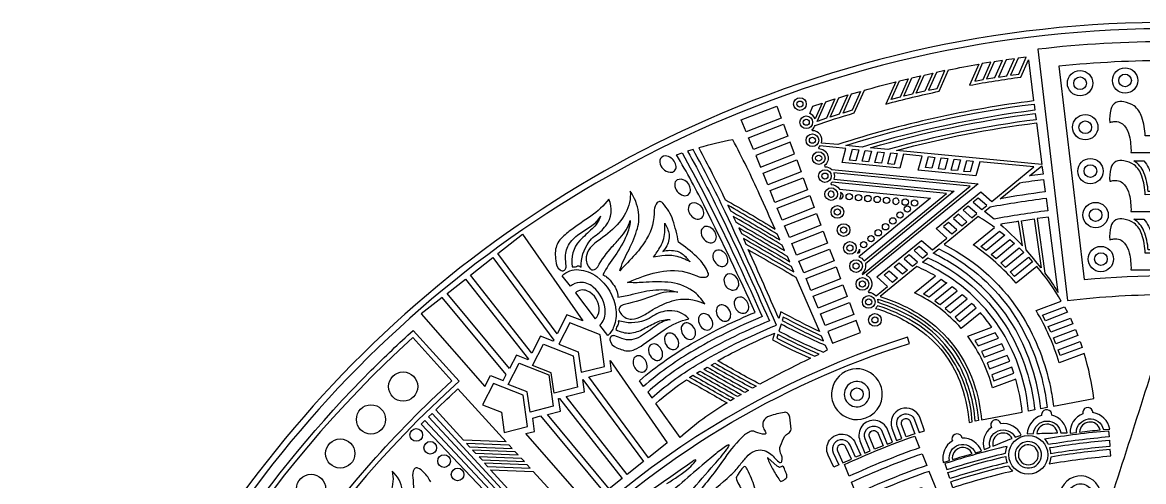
# Model space of a CAD drawing. Extents: x 0.3 to 22.9, y 0.3 to 22.9.
# Drawn here: x 0.27 to 11.33, y 18.38 to 22.9 of the extents above; entities that cross this region are included whole.
import ezdxf

# ---------------------------------------------------------------- set-up
doc = ezdxf.new("R2010")
doc.units = 0
doc.layers.get('0').update_dxf_attribs({"linetype": 'CONTINUOUS'})

msp = doc.modelspace()

# ---------------------------------------------------------------- linework, layer by layer
for points in [[(3.314, 3.874, 0.163521), (9.624, 0.446, 0.120172), (14.952, 0.785, 0.181777), (21.245, 5.695, 0.144148), (22.897, 11.895, 0.188589), (19.674, 19.502, 0.185161), (12.301, 22.881, 0.117209), (7.172, 22.009, 0.205007), (1.005, 15.597, 0.089875), (0.274, 11.59, 0.190376), (3.314, 3.874)], [(19.638, 19.449, 0.185169), (12.31, 22.818, 0.117227), (7.208, 21.957, 0.205002), (1.068, 15.587, 0.090157), (0.337, 11.59, 0.189152), (3.351, 3.926, 0.162934), (9.596, 0.515, 0.121048), (14.933, 0.845, 0.176273), (21.066, 5.526, 0.149242), (22.835, 11.88, 0.189626), (19.638, 19.449)], [(12.897, 22.64, 0.057876), (10.285, 22.64), (10.577, 20.163, -0.028568), (11.591, 20.222, -0.029125), (12.605, 20.163), (12.897, 22.64)], [(8.153, 21.715, 0.503686), (8.064, 21.837), (8.06, 21.847, 0.139085), (8.09, 21.889, -0.009375), (8.476, 22.012), (8.575, 22.236, -0.007272), (8.884, 22.319), (8.787, 22.1, -0.012506), (9.313, 22.226), (9.406, 22.437, -0.006867), (9.703, 22.492), (9.612, 22.285, -0.011848), (10.118, 22.366), (10.192, 22.536), (10.244, 22.131, 0.046924), (8.314, 21.7), (8.153, 21.715)], [(10.493, 22.474), (10.742, 20.369, -0.047389), (12.441, 20.369), (12.689, 22.474, 0.024406), (11.591, 22.528, 0.024834), (10.493, 22.474)], [(8.089, 21.953, 0.20992), (8.037, 22.007), (8.068, 22.079), (8.158, 22.109), (8.089, 21.953)], [(12.073, 21.91, -0.202206), (12.188, 21.919, 0.073536), (12.178, 22.046, 0.210273), (12.127, 22.115, 0.189933), (12.047, 22.12, 0.114314), (11.949, 22.082, 0.141853), (11.871, 21.971, 0.076659), (11.839, 21.786, 0.010938), (11.344, 21.786, 0.06956), (11.311, 21.971, 0.149064), (11.234, 22.082, 0.114314), (11.135, 22.12, 0.189933), (11.055, 22.115, 0.195173), (11.004, 22.046, 0.088135), (10.995, 21.919, -0.036607), (11.035, 21.926, -0.261943), (11.141, 21.884, -0.110334), (11.187, 21.788, -0.06175), (11.204, 21.622), (11.979, 21.622, -0.013881), (11.983, 21.715, -0.083549), (12.016, 21.844, -0.151613), (12.073, 21.91)], [(10.256, 22.038, 0.041634), (8.553, 21.676), (8.393, 21.692, -0.045191), (10.248, 22.1), (10.256, 22.038)], [(8.636, 21.668, -0.039784), (10.26, 22.007), (10.268, 21.945, 0.03596), (8.806, 21.651), (8.636, 21.668)], [(8.893, 21.643, -0.033969), (10.272, 21.914), (10.325, 21.502), (8.893, 21.643)], [(6.942, 21.667, -0.015085), (7.203, 21.157, -0.007288), (7.695, 20.867, 0.00107), (7.543, 21.206, 0.016908), (7.278, 21.747, 0.021418), (6.942, 21.667)], [(8.125, 21.66, -0.708071), (8.183, 21.493), (8.187, 21.482, -0.199993), (8.253, 21.454), (9.698, 21.313), (8.594, 20.411, -0.561423), (8.614, 20.252), (8.618, 20.242, -0.225852), (8.691, 20.207), (8.805, 20.301), (8.698, 20.394), (9.139, 20.755), (9.247, 20.662), (9.389, 20.778), (9.282, 20.872), (9.724, 21.233), (9.831, 21.139), (10.246, 21.479), (9.713, 21.531), (9.675, 21.393), (9.107, 21.449), (9.145, 21.587), (8.962, 21.605), (8.924, 21.467), (8.356, 21.523), (8.394, 21.66), (8.137, 21.686, -0.059453), (8.122, 21.67), (8.125, 21.66)], [(6.398, 19.315), (6.358, 19.371, -0.048935), (6.903, 19.755, -0.03122), (7.498, 20.045, 0.008989), (7.01, 21.071, 0.016404), (6.724, 21.599), (6.778, 21.617, -0.015848), (7.185, 20.833, -0.006918), (7.569, 20.003, 0.037257), (6.864, 19.652, 0.045167), (6.398, 19.315)], [(6.916, 19.523, -0.038751), (7.709, 19.919, 0.006734), (7.202, 21.038, 0.018158), (6.886, 21.65), (6.832, 21.634, -0.015428), (7.164, 20.995, -0.00883), (7.639, 19.961, 0.039738), (6.874, 19.578, 0.044252), (6.439, 19.259), (6.479, 19.202, -0.044606), (6.916, 19.523)], [(6.558, 21.527, 0.344249), (6.659, 21.427, 0.481172), (6.719, 21.483, 0.256834), (6.658, 21.575, 0.195453), (6.594, 21.586, 0.384484), (6.558, 21.527)], [(11.035, 21.345, -0.261943), (11.141, 21.303, -0.110335), (11.187, 21.207, -0.061749), (11.204, 21.041), (11.979, 21.041, -0.013881), (11.983, 21.133, -0.083553), (12.016, 21.263, -0.151606), (12.073, 21.329, -0.202207), (12.188, 21.338, 0.073536), (12.178, 21.465, 0.210271), (12.127, 21.534, 0.189939), (12.047, 21.538, 0.11431), (11.949, 21.501, 0.141854), (11.871, 21.389, 0.07666), (11.839, 21.205, 0.010937), (11.344, 21.205, 0.06956), (11.311, 21.389, 0.149065), (11.234, 21.501, 0.11431), (11.135, 21.538, 0.189939), (11.055, 21.534, 0.195171), (11.004, 21.465, 0.088134), (10.995, 21.338, -0.049586), (11.035, 21.345)], [(11.753, 21.299, -0.124766), (11.822, 21.501, -0.03831), (11.851, 21.538), (11.95, 21.538, 0.141792), (11.861, 21.444, 0.070011), (11.819, 21.315, 0.025609), (11.809, 21.236), (11.373, 21.236, 0.081733), (11.332, 21.422, 0.163224), (11.233, 21.538), (11.331, 21.538, -0.101958), (11.408, 21.395, -0.038699), (11.429, 21.299, -0.010877), (11.753, 21.299)], [(6.862, 21.258, 0.244548), (6.805, 21.345, 0.261867), (6.73, 21.351, 0.267712), (6.705, 21.304, 0.318536), (6.791, 21.198, 0.531536), (6.862, 21.258)], [(8.553, 20.429), (8.556, 20.419), (9.619, 21.289), (8.274, 21.421, -0.172523), (8.275, 21.358), (9.462, 21.242), (8.585, 20.525, -0.292346), (8.553, 20.429)], [(10.107, 21.324, -0.006082), (10.343, 21.357), (10.359, 21.233, 0.011542), (9.913, 21.166), (10.107, 21.324)], [(5.872, 20.475, 0.248563), (5.9, 20.463, 0.218784), (5.946, 20.495, -0.044472), (6.087, 20.692, 0.013412), (6.169, 20.78, 0.101058), (6.267, 20.951, -0.083285), (6.23, 20.802, -0.052689), (6.117, 20.607, 0.035288), (5.997, 20.414, -0.074997), (6.034, 20.395, -0.118167), (6.096, 20.323, -0.18032), (6.146, 20.196, 0.031758), (6.288, 20.224, -0.04846), (6.52, 20.267, -0.098634), (6.737, 20.244, 0.129937), (6.513, 20.215, -0.035802), (6.21, 20.123, 0.076212), (6.184, 20.113, 0.298182), (6.156, 20.07, 0.135838), (6.182, 20.025, 0.246515), (6.281, 19.978, 0.119534), (6.388, 20.01, 0.003642), (6.49, 20.072, -0.062003), (6.681, 20.158, -0.197874), (7.001, 20.128, 0.108484), (6.881, 20.258, 0.133291), (6.638, 20.342, 0.035018), (6.393, 20.34, -0.038823), (6.24, 20.341, 0.002468), (6.365, 20.39, -0.069062), (6.627, 20.455, -0.13307), (6.924, 20.405, 0.081287), (6.97, 20.392, 0.141704), (7.02, 20.397, 0.358707), (7.037, 20.428, 0.052659), (7.018, 20.472, 0.088968), (6.923, 20.594, 0.025954), (6.743, 20.739, 0.030752), (6.687, 20.955, 0.110615), (6.588, 21.121, 0.464584), (6.534, 21.128, 0.18072), (6.504, 21.054, -0.141707), (6.428, 20.77, -0.052773), (6.316, 20.617, -0.004364), (6.163, 20.454, -0.041059), (6.242, 20.641, 0.049037), (6.33, 20.849, 0.117496), (6.349, 21.03, 0.124186), (6.266, 21.24, -0.082782), (6.26, 21.13, -0.129615), (6.157, 20.931, -0.06939), (5.973, 20.768, 0.071938), (5.872, 20.68, 0.14298), (5.833, 20.592, 0.203901), (5.872, 20.475)], [(8.248, 21.241, 2.414214), (8.278, 21.211, 0.414214), (8.248, 21.241)], [(8.248, 21.305, -0.265978), (8.329, 21.259), (9.227, 21.17), (8.52, 20.593, -0.177527), (8.572, 20.554), (9.384, 21.218), (8.258, 21.328, -0.049791), (8.245, 21.315), (8.248, 21.305)], [(8.329, 21.164, 0.972674), (8.341, 21.226, -0.171418), (8.329, 21.164)], [(5.975, 20.995, -0.125566), (5.892, 20.869, 0.016206), (5.771, 20.754, 0.251205), (5.696, 20.494, 0.141413), (5.736, 20.499, -0.292021), (5.783, 20.492, -0.164554), (5.859, 20.739, -0.102472), (5.916, 20.796, 0.080797), (6.026, 20.899, 0.279241), (6.056, 21.163, -0.08225), (5.879, 20.995, 0.006762), (5.68, 20.856, 0.054079), (5.573, 20.76, 0.162086), (5.528, 20.633, 0.032637), (5.532, 20.554, 0.220143), (5.575, 20.464, 0.309501), (5.618, 20.46, 0.235879), (5.635, 20.503, -0.023581), (5.629, 20.593, -0.153896), (5.668, 20.724, -0.086732), (5.776, 20.827), (5.889, 20.902, 0.113877), (5.975, 20.995)], [(6.938, 21.113, 0.334728), (6.856, 21.111, 0.277154), (6.843, 21.043, 0.28644), (6.926, 20.965, 0.496563), (6.993, 21.03, 0.232349), (6.938, 21.113)], [(8.886, 21.11, 2.414214), (8.855, 21.141, 0.414214), (8.886, 21.11)], [(10.383, 21.047, 0.014124), (9.854, 20.965), (9.759, 21.04), (9.814, 21.085, -0.014495), (10.367, 21.171), (10.383, 21.047)], [(7.742, 20.76), (7.719, 20.814, 0.00563), (7.229, 21.102), (7.255, 21.047, -0.005317), (7.742, 20.76)], [(6.608, 20.852, 0.031329), (6.607, 20.925, -0.067125), (6.651, 20.815, -0.17001), (6.618, 20.686, -0.036933), (6.587, 20.646, -0.134161), (6.728, 20.649, -0.125829), (6.82, 20.586), (6.858, 20.542, 0.090151), (6.709, 20.6, 0.086478), (6.579, 20.603), (6.497, 20.59, 0.018205), (6.567, 20.697, 0.116998), (6.608, 20.852)], [(6.965, 20.843, 0.33288), (7.041, 20.734, 0.520308), (7.116, 20.789, 0.248652), (7.063, 20.88, 0.072559), (7.04, 20.89, 0.48726), (6.965, 20.843)], [(7.765, 20.707, 0.005534), (7.281, 20.992), (7.307, 20.937, -0.005019), (7.788, 20.654), (7.765, 20.707)], [(10.742, 19.64), (10.496, 19.547, 0.063984), (10.268, 20.062), (10.517, 20.156, 0.044768), (10.275, 20.498), (10.072, 20.332, 0.067262), (9.647, 20.71), (9.858, 20.883, 0.018871), (9.698, 20.99), (9.361, 20.714, -0.139783), (10.141, 19.994, -0.085078), (10.409, 19.307, -0.019953), (10.439, 19.119), (10.839, 19.195, 0.041939), (10.742, 19.64)], [(10.133, 20.702), (10.095, 20.943, 0.004826), (9.916, 20.913, -0.026347), (10.133, 20.702)], [(10.17, 20.661), (10.124, 20.948), (10.249, 20.966), (10.317, 20.483, 0.019176), (10.17, 20.661)], [(10.355, 20.433, -0.018579), (10.486, 20.24), (10.391, 20.985), (10.279, 20.97), (10.355, 20.433)], [(11.055, 20.959, 0.195169), (11.004, 20.89, 0.088135), (10.995, 20.762, -0.036607), (11.035, 20.769, -0.261943), (11.141, 20.728, -0.110335), (11.187, 20.631, -0.061749), (11.204, 20.466), (11.979, 20.466, -0.013881), (11.983, 20.558, -0.083553), (12.016, 20.687, -0.151606), (12.073, 20.754, -0.202207), (12.188, 20.762, 0.073536), (12.178, 20.89, 0.210273), (12.127, 20.959, 0.189933), (12.047, 20.963, 0.114312), (11.949, 20.925, 0.141854), (11.871, 20.814, 0.07666), (11.839, 20.629, 0.010937), (11.344, 20.629, 0.06956), (11.311, 20.814, 0.149065), (11.234, 20.925, 0.114312), (11.135, 20.963, 0.18993), (11.055, 20.959)], [(11.95, 20.963, 0.141794), (11.861, 20.868, 0.070011), (11.819, 20.74, 0.025609), (11.809, 20.661), (11.373, 20.661, 0.081733), (11.332, 20.847, 0.163224), (11.233, 20.963), (11.331, 20.963, -0.101958), (11.408, 20.819, -0.038699), (11.429, 20.724, -0.010875), (11.753, 20.724, -0.124765), (11.822, 20.925, -0.03831), (11.851, 20.963), (11.95, 20.963)], [(7.817, 20.596, 0.003748), (7.338, 20.878), (7.363, 20.823, -0.003158), (7.84, 20.544), (7.817, 20.596)], [(7.879, 20.444), (7.857, 20.496, 0.002894), (7.382, 20.773), (7.407, 20.719, -0.001626), (7.879, 20.444)], [(10.068, 19.872, 0.129335), (9.389, 20.555, 0.017652), (9.255, 20.628), (9.308, 20.671, -0.12411), (10.005, 20.085, -0.104094), (10.348, 19.293, -0.02025), (10.378, 19.107), (10.316, 19.095, 0.099644), (10.068, 19.872)], [(7.23, 20.552, 0.271532), (7.178, 20.646, 0.248924), (7.113, 20.654, 0.27347), (7.082, 20.608, 0.3306), (7.154, 20.5, 0.509661), (7.23, 20.552)], [(7.431, 20.664, 0.000965), (7.901, 20.392), (8.133, 19.856, -0.012369), (7.753, 20.05), (7.732, 19.983, 0.002846), (7.431, 20.664)], [(8.526, 20.668, -0.430955), (8.509, 20.626, 0.122988), (8.526, 20.668)], [(10.193, 19.072, 0.114694), (9.936, 19.851, 0.125683), (9.302, 20.461, 0.020499), (9.148, 20.541), (9.202, 20.584, -0.10658), (9.801, 20.139, -0.115793), (10.201, 19.375, -0.033848), (10.255, 19.084), (10.193, 19.072)], [(6.021, 20.044, 0.224179), (5.901, 20.295, 0.187155), (5.769, 20.341, 0.186382), (5.677, 20.302), (5.597, 20.406, -0.220059), (5.76, 20.466, -0.135956), (5.936, 20.398, -0.206942), (6.126, 20.071, -0.128337), (6.105, 19.904, -0.106632), (6.046, 19.816), (5.968, 19.918, 0.193749), (6.021, 20.044)], [(9.14, 20.011, -0.176075), (9.669, 19.302, -0.050413), (9.731, 18.984), (10.132, 19.06, 0.040675), (10.068, 19.386), (9.839, 19.3, 0.095668), (9.595, 19.809), (9.831, 19.898, 0.028096), (9.719, 20.042), (9.531, 19.887, 0.097482), (9.071, 20.238), (9.275, 20.405, 0.024968), (9.094, 20.497), (8.732, 20.2, -0.067492), (9.14, 20.011)], [(7.337, 20.324, 0.254178), (7.287, 20.413, 0.339498), (7.209, 20.41, 0.247253), (7.192, 20.35, 0.332051), (7.269, 20.265, 0.485088), (7.337, 20.324)], [(9.387, 20.335), (9.214, 20.194, 0.009805), (9.157, 20.227), (9.332, 20.371, -0.008953), (9.387, 20.335)], [(5.726, 20.238), (5.921, 19.981, 0.179118), (5.96, 20.063, 0.325881), (5.84, 20.258, 0.287822), (5.726, 20.238)], [(9.491, 20.259, 0.009692), (9.44, 20.298), (9.269, 20.158, -0.010656), (9.322, 20.121), (9.491, 20.259)], [(7.257, 20.008, 0.363921), (7.185, 20.116, 0.455628), (7.116, 20.074, 0.332051), (7.178, 19.962, 0.517323), (7.257, 20.008)], [(7.386, 20.184, 0.350384), (7.309, 20.181, 0.2638), (7.295, 20.112, 0.284368), (7.368, 20.037, 0.442883), (7.435, 20.089, 0.27984), (7.386, 20.184)], [(9.516, 19.514, 0.143514), (9.033, 20.003, 0.050756), (8.711, 20.141, 0.091733), (8.707, 20.175, -0.099894), (9.223, 19.913, -0.135884), (9.606, 19.391, -0.068432), (9.7, 18.978), (9.669, 18.972, 0.098443), (9.516, 19.514)], [(9.373, 20.082, -0.010765), (9.422, 20.041), (9.588, 20.177, 0.00943), (9.541, 20.219), (9.373, 20.082)], [(9.678, 20.089, 0.009991), (9.634, 20.134), (9.469, 19.998, -0.011066), (9.513, 19.954), (9.678, 20.089)], [(11.588, 20.032, -0.001555), (10.928, 17.967, 0.01502), (10.826, 17.659, -0.035477), (10.795, 17.58, -0.18111), (10.742, 17.524, -0.320653), (10.656, 17.538, -0.159746), (10.61, 17.627, 0.177422), (10.709, 17.592, 0.2662), (10.792, 17.647, 0.239905), (10.796, 17.774, 0.158346), (10.696, 17.878, 0.226571), (10.536, 17.908, 0.14389), (10.438, 17.848)], [(6.144, 19.919, 0.127066), (6.126, 19.876, 0.14586), (6.266, 19.841, 0.101385), (6.399, 19.883, -0.017543), (6.528, 19.948, -0.125481), (6.662, 19.973, 0.13846), (6.527, 19.916, -0.016592), (6.368, 19.807, -0.231063), (6.183, 19.786, 0.016807), (6.116, 19.813, 0.591336), (6.067, 19.773, 0.281606), (6.135, 19.696, 0.016119), (6.194, 19.674, 0.198772), (6.31, 19.678, 0.04655), (6.396, 19.727), (6.603, 19.874, -0.099763), (6.845, 19.981, 0.229459), (6.651, 20.061, 0.123738), (6.493, 20.011, -0.053374), (6.409, 19.964, -0.16312), (6.148, 19.963, -0.244706), (6.144, 19.919)], [(6.941, 19.987, 0.325289), (6.998, 19.877, 0.543059), (7.081, 19.922, 0.30657), (7.017, 20.028, 0.494368), (6.941, 19.987)], [(9.515, 19.366, -0.071359), (9.608, 18.96), (9.638, 18.966, 0.114026), (9.474, 19.526, 0.130897), (9.057, 19.953, 0.058327), (8.704, 20.111, -0.087094), (8.686, 20.084, -0.083767), (9.119, 19.874, -0.147242), (9.515, 19.366)], [(5.965, 19.828), (5.673, 19.943), (5.563, 19.733), (5.754, 19.657), (5.783, 19.454), (6.013, 19.512), (5.97, 19.822, -0.504358), (5.965, 19.828)], [(6.828, 19.785, 0.28399), (6.888, 19.787, 0.221105), (6.911, 19.839, 0.317595), (6.84, 19.938, 0.478682), (6.77, 19.895, 0.312892), (6.828, 19.785)], [(7.754, 19.929), (7.733, 19.861, 0.023797), (8.17, 19.653), (8.212, 19.674), (8.193, 19.718, -0.020212), (7.754, 19.929)], [(7.776, 19.998), (7.765, 19.964, 0.017615), (8.173, 19.763), (8.153, 19.81, -0.01582), (7.776, 19.998)], [(3.695, 4.714, 0.093155), (6.742, 2.309, 0.142562), (6.814, 2.227, 0.193525), (6.847, 2.146, 0.051441), (6.877, 2.121, 0.066621), (6.891, 2.044, 0.260988), (6.969, 1.974, 0.057372), (7.033, 1.968, 0.084149), (7.082, 1.81, 0.191142), (7.209, 1.698), (7.076, 1.399, -0.184586), (1.429, 7.005, -0.109103), (0.446, 11.743, -0.195614), (3.714, 19.474, -0.012747), (4.128, 19.867), (4.58, 19.365, 0.143763), (1.498, 14.386, 0.10076), (1.213, 10.191, 0.147299), (3.695, 4.714)], [(1.078, 12.013, -0.172995), (3.713, 18.562, -0.026822), (4.509, 19.369), (4.124, 19.796, 0.135351), (0.983, 14.854, 0.108341), (0.595, 10.092, 0.151917), (3.388, 4.119, 0.102753), (7.051, 1.465), (7.143, 1.674, -0.149793), (7.025, 1.812, -0.051818), (6.992, 1.92, -0.23974), (6.859, 1.996, -0.106316), (6.829, 2.095, -0.184724), (6.766, 2.2, -0.100062), (6.706, 2.272, -0.178747), (1.826, 7.666, -0.105978), (1.078, 12.013)], [(4.507, 16.481, 0.161318), (2.988, 11.268, 0.187111), (5.454, 5.554, 0.057832), (7.006, 4.305), (7.039, 4.358, -0.169929), (3.53, 8.746, -0.124473), (3.15, 12.931, -0.158039), (5.553, 17.636, -0.12047), (9.021, 19.739), (9.002, 19.799, 0.166533), (4.507, 16.481)], [(6.606, 19.795, 0.383155), (6.68, 19.68, 0.441061), (6.744, 19.722, 0.320284), (6.681, 19.836, 0.519212), (6.606, 19.795)], [(7.129, 19.568, -0.024945), (7.688, 19.84), (7.668, 19.775, 0.020002), (8.045, 19.592, 0.010222), (7.544, 19.337, -0.009779), (7.129, 19.568)], [(8.087, 19.613), (8.129, 19.633, -0.021326), (7.723, 19.827), (7.712, 19.792, 0.019704), (8.087, 19.613)], [(9.697, 19.714), (9.899, 19.79, 0.009778), (9.866, 19.844), (9.663, 19.767, -0.011252), (9.697, 19.714)], [(6.586, 19.621, 0.303702), (6.527, 19.727, 0.539811), (6.447, 19.686, 0.340059), (6.515, 19.574, 0.518049), (6.586, 19.621)], [(9.729, 19.659, -0.010418), (9.758, 19.603), (9.958, 19.678, 0.009037), (9.929, 19.734), (9.729, 19.659)], [(6.376, 19.61, 0.53983), (6.295, 19.567, 0.071464), (6.296, 19.537, 0.264789), (6.365, 19.457, 0.472662), (6.433, 19.501, 0.30366), (6.376, 19.61)], [(9.809, 19.489), (10.008, 19.564, 0.008989), (9.984, 19.621), (9.785, 19.546, -0.010199), (9.809, 19.489)], [(7.325, 19.214, -0.001141), (6.921, 19.445), (6.954, 19.466, 0.002338), (7.36, 19.235), (7.325, 19.214)], [(7.397, 19.255, -0.00473), (6.992, 19.484), (7.026, 19.505, 0.005906), (7.433, 19.276), (7.397, 19.255)], [(7.065, 19.523), (7.1, 19.544, 0.006911), (7.507, 19.317), (7.471, 19.296, -0.005548), (7.065, 19.523)], [(8.751, 19.265, 2.519905), (8.544, 18.991, 0.396882), (8.751, 19.265)], [(9.851, 19.371), (10.05, 19.446), (10.03, 19.505), (9.831, 19.43, -0.009687), (9.851, 19.371)], [(6.822, 19.38, -0.001232), (7.222, 19.152, 0.045335), (6.758, 18.811), (6.518, 19.146, -0.034195), (6.822, 19.38)], [(6.885, 19.425, 0.001867), (7.29, 19.194), (7.255, 19.173, -0.002191), (6.851, 19.404), (6.885, 19.425)], [(8.626, 19.258, 2.57209), (8.533, 19.117, 0.388866), (8.626, 19.258)], [(4.568, 19.29), (5.044, 18.768), (4.623, 18.784), (4.35, 19.084, -0.007153), (4.568, 19.29)], [(5.197, 18.025, 0.037416), (4.304, 16.995), (4.344, 16.965, -0.03861), (5.262, 18.019), (4.314, 19.049), (4.278, 19.014), (5.197, 18.025)], [(7.749, 18.657, -0.177596), (7.748, 18.729, -0.040687), (7.791, 18.823, -0.097105), (7.828, 18.853, 0.243774), (7.852, 18.893, 0.033353), (7.839, 19.01, 0.133766), (7.822, 19.048, 0.264955), (7.786, 19.059, 0.033554), (7.641, 19.022, 0.191787), (7.578, 18.97, 0.183805), (7.581, 18.905, 0.040076), (7.602, 18.864, -0.195685), (7.604, 18.85, -0.302871), (7.591, 18.843), (7.57, 18.845, -0.040834), (7.484, 18.872, 0.189154), (7.45, 18.871, 0.082232), (7.363, 18.809, 0.042666), (7.178, 18.578, -0.026576), (6.896, 18.223, -0.054251)], [(8.9, 18.923, -0.999999), (9.071, 18.984), (9.115, 18.861), (9.168, 18.878), (9.124, 19.003, 0.999998), (8.847, 18.904), (8.891, 18.78), (8.944, 18.8), (8.9, 18.923)], [(10.181, 18.846), (10.243, 18.849, -0.902814), (10.511, 18.856), (10.574, 18.856, 0.323934), (10.423, 19.031, 0.394068), (10.381, 19.085, 0.39198), (10.324, 19.048, 0.100888), (10.323, 19.028, 0.324478), (10.181, 18.846)], [(10.932, 18.889), (10.994, 18.894, 0.32448), (10.829, 19.056, 0.099057), (10.825, 19.075, 0.933019), (10.73, 19.045, 0.323934), (10.603, 18.852), (10.666, 18.86, -0.902815), (10.932, 18.889)], [(4.224, 17.054, -0.035122), (5.066, 18.035), (4.206, 18.943), (4.242, 18.979), (5.131, 18.03, 0.036236), (4.264, 17.024), (4.224, 17.054)], [(8.584, 18.799, -1.000001), (8.752, 18.868), (8.801, 18.746), (8.854, 18.766), (8.804, 18.889, 1), (8.532, 18.778), (8.581, 18.656), (8.633, 18.678), (8.584, 18.799)], [(9.028, 18.969), (9.072, 18.846), (8.986, 18.816), (8.943, 18.938, -1.000002), (9.028, 18.969)], [(9.828, 18.911, 0.323934), (9.756, 18.691), (9.814, 18.715, -0.902817), (10.063, 18.813), (10.122, 18.834, 0.32448), (9.92, 18.947, 0.099058), (9.912, 18.965, 0.933016), (9.828, 18.911)], [(10.275, 18.85, -0.00713), (10.48, 18.856, 0.870741), (10.275, 18.85)], [(10.9, 18.886, 0.870743), (10.697, 18.864, -0.007131), (10.9, 18.886)], [(8.486, 18.759), (8.54, 18.638), (8.489, 18.616), (8.435, 18.735, 1.000006), (8.269, 18.661), (8.323, 18.541), (8.273, 18.517), (8.218, 18.637, -1.000004), (8.486, 18.759)], [(8.425, 18.428), (8.378, 18.544, -0.02475), (9.073, 18.825), (9.12, 18.709, 0.025183), (8.425, 18.428)], [(8.71, 18.851), (8.759, 18.73), (8.675, 18.696), (8.626, 18.816, -1.000009), (8.71, 18.851)], [(9.439, 18.796, 0.100891), (9.444, 18.777, 0.324479), (9.353, 18.564), (9.413, 18.583, -0.902814), (9.67, 18.659), (9.73, 18.676, 0.323935), (9.539, 18.805, 0.933023), (9.439, 18.796)], [(10.034, 18.802, 0.870741), (9.843, 18.727, -0.007134), (10.034, 18.802)], [(10.983, 18.878), (10.988, 18.816, 0.021187), (10.392, 18.741, 0.074028), (10.351, 18.797, -0.022241), (10.983, 18.878)], [(6.858, 18.27, -0.013696), (7.095, 18.544, 0.02372), (7.22, 18.695, 0.094161), (7.241, 18.733, 0.388389), (7.239, 18.737, 0.160273), (7.222, 18.731, 0.028878), (7.112, 18.651), (6.975, 18.538, -0.008338), (6.521, 18.15)], [(6.973, 18.198, 0.016915), (7.257, 18.439, 0.046285), (7.341, 18.531, -0.011611), (7.414, 18.618, -0.115588), (7.491, 18.677, -0.264296), (7.641, 18.656, -0.055382), (7.686, 18.615, 0.031187), (7.731, 18.57, 0.16062), (7.748, 18.563, 0.325666), (7.763, 18.574, 0.207734), (7.749, 18.657)], [(8.311, 18.679), (8.364, 18.561), (8.447, 18.598), (8.393, 18.717, 1.000011), (8.311, 18.679)], [(9.37, 18.553), (9.389, 18.494, -0.021187), (9.968, 18.656, -0.074034), (9.984, 18.723, 0.02224), (9.37, 18.553)], [(9.443, 18.593, -0.00713), (9.639, 18.651, 0.870745), (9.443, 18.593)], [(10.306, 18.702, 0.40279), (10.134, 18.757, 0.402351), (10.073, 18.587, 0.086971), (10.098, 18.55, 0.874551), (10.306, 18.702)], [(10.102, 18.6, 0.494765), (10.254, 18.564, 0.382321), (10.274, 18.694, 0.924555), (10.102, 18.6)], [(10.414, 18.618, -0.077052), (10.397, 18.551, -0.022054), (11.004, 18.629), (10.999, 18.691, 0.021074), (10.414, 18.618)], [(10.996, 18.722, 0.020903), (10.415, 18.65, 0.07022), (10.404, 18.711, -0.020919), (10.991, 18.785), (10.996, 18.722)], [(6.628, 18.357, 0.043413), (6.847, 18.511, 0.052244), (6.908, 18.573, 0.161255), (6.914, 18.588), (6.911, 18.59, 0.116786), (6.877, 18.571, -0.005436), (6.501, 18.309, 0.058971)], [(7.768, 18.384, 0.090028), (7.811, 18.417, 0.126171), (7.802, 18.465, -0.02869), (7.784, 18.513, 0.350284), (7.768, 18.527, 0.070279), (7.745, 18.517), (7.74, 18.516, -0.132982), (7.717, 18.528), (7.625, 18.61), (7.621, 18.611), (7.621, 18.607, 0.050174), (7.671, 18.503, 0.029902), (7.74, 18.389, 0.142577), (7.751, 18.378, 0.106225), (7.768, 18.384)], [(8.495, 18.254), (8.448, 18.37, -0.025389), (9.144, 18.651), (9.19, 18.535, 0.025819), (8.495, 18.254)], [(9.969, 18.624, 0.070221), (9.982, 18.562, 0.020903), (9.418, 18.405), (9.399, 18.464, -0.020919), (9.969, 18.624)], [(4.018, 18.292, 0.200712), (3.919, 18.478, -0.090301), (3.927, 18.376, -0.103824), (3.867, 18.179, -0.037053)], [(4.3, 18.372, 0.08004), (4.233, 18.467, 0.088018), (4.172, 18.51, 0.130311), (4.158, 18.512, 0.220524), (4.137, 18.498, 0.180307), (4.122, 18.415, -0.112894), (4.108, 18.183, -0.041792)], [(7.493, 18.322, 0.044659), (7.424, 18.491, 0.076003), (7.402, 18.521, 0.404808), (7.388, 18.521, 0.087042), (7.347, 18.477), (7.323, 18.439, 0.084395), (7.312, 18.415, 0.094892), (7.338, 18.346, 0.097093), (7.424, 18.227, 0.055058), (7.448, 18.209, 0.179944), (7.461, 18.209, 0.103652), (7.494, 18.226, 0.165122), (7.501, 18.236, 0.08345), (7.493, 18.322)], [(8.659, 17.848, -0.004579), (8.773, 17.9), (8.679, 18.132, -0.017658), (9.143, 18.319), (9.236, 18.087, -0.004579), (9.354, 18.129), (9.214, 18.477, 0.026065), (8.518, 18.196), (8.659, 17.848)], [(9.447, 18.315), (9.427, 18.375, -0.021073), (9.995, 18.533, 0.07705), (10.037, 18.479, 0.022053), (9.447, 18.315)], [(10.504, 18.201), (10.528, 18.02), (10.605, 18.032), (10.582, 18.212, -1.000001), (10.831, 18.245), (10.855, 18.065), (10.932, 18.073), (10.908, 18.255, 1), (10.504, 18.201)]]:
    msp.add_lwpolyline(points, format="xyb")
for points in [[(10.016, 22.384), (10.097, 22.395), (10.171, 22.562), (10.09, 22.552), (10.016, 22.384)], [(9.738, 22.498), (9.663, 22.326), (9.745, 22.341), (9.821, 22.512), (9.738, 22.498)], [(9.781, 22.347), (9.863, 22.36), (9.938, 22.53), (9.856, 22.517), (9.781, 22.347)], [(10.055, 22.547), (9.974, 22.535), (9.899, 22.366), (9.981, 22.378), (10.055, 22.547)], [(8.927, 22.168), (8.84, 22.146), (8.921, 22.328), (9.007, 22.349), (8.927, 22.168)], [(8.964, 22.177), (9.043, 22.358), (9.128, 22.377), (9.049, 22.198), (8.964, 22.177)], [(9.25, 22.404), (9.171, 22.227), (9.086, 22.207), (9.165, 22.386), (9.25, 22.404)], [(9.286, 22.412), (9.208, 22.235), (9.292, 22.254), (9.37, 22.43), (9.286, 22.412)], [(8.45, 22.2), (8.538, 22.225), (8.455, 22.038), (8.366, 22.011), (8.45, 22.2)], [(8.111, 21.929), (8.196, 22.121), (8.285, 22.15), (8.201, 21.959), (8.111, 21.929)], [(8.412, 22.189), (8.328, 21.999), (8.239, 21.971), (8.323, 22.162), (8.412, 22.189)], [(7.756, 21.959), (7.41, 21.824), (7.362, 21.943), (7.711, 22.079), (7.756, 21.959)], [(7.481, 21.651), (7.434, 21.767), (7.778, 21.9), (7.821, 21.783), (7.481, 21.651)], [(7.886, 21.607), (7.843, 21.724), (7.505, 21.593), (7.552, 21.477), (7.886, 21.607)], [(8.428, 21.547), (8.457, 21.654), (8.52, 21.648), (8.491, 21.541), (8.428, 21.547)], [(8.646, 21.636), (8.617, 21.529), (8.554, 21.535), (8.583, 21.642), (8.646, 21.636)], [(8.743, 21.516), (8.68, 21.522), (8.709, 21.629), (8.772, 21.623), (8.743, 21.516)], [(8.806, 21.51), (8.835, 21.617), (8.899, 21.611), (8.869, 21.504), (8.806, 21.51)], [(9.208, 21.581), (9.271, 21.574), (9.242, 21.467), (9.179, 21.474), (9.208, 21.581)], [(9.368, 21.455), (9.305, 21.461), (9.334, 21.568), (9.397, 21.562), (9.368, 21.455)], [(9.523, 21.55), (9.494, 21.443), (9.431, 21.449), (9.46, 21.556), (9.523, 21.55)], [(7.623, 21.304), (7.576, 21.419), (7.908, 21.549), (7.951, 21.431), (7.623, 21.304)], [(9.649, 21.537), (9.62, 21.43), (9.557, 21.436), (9.586, 21.543), (9.649, 21.537)], [(10.202, 21.39), (10.326, 21.491), (10.337, 21.408), (10.202, 21.39)], [(7.647, 21.246), (7.973, 21.373), (8.016, 21.255), (7.694, 21.13), (7.647, 21.246)], [(7.765, 20.956), (7.717, 21.072), (8.038, 21.197), (8.081, 21.079), (7.765, 20.956)], [(9.733, 21.059), (9.782, 21.099), (9.698, 21.172), (9.649, 21.132), (9.733, 21.059)], [(7.788, 20.899), (8.103, 21.021), (8.146, 20.904), (7.836, 20.783), (7.788, 20.899)], [(9.586, 20.939), (9.502, 21.012), (9.453, 20.971), (9.537, 20.899), (9.586, 20.939)], [(9.684, 21.019), (9.6, 21.092), (9.551, 21.052), (9.635, 20.979), (9.684, 21.019)], [(9.355, 20.891), (9.438, 20.818), (9.488, 20.858), (9.404, 20.931), (9.355, 20.891)], [(5.545, 19.833), (4.961, 20.624), (5.205, 20.817), (5.798, 19.961), (5.643, 20.021), (5.545, 19.833)], [(7.859, 20.725), (8.168, 20.845), (8.211, 20.728), (7.907, 20.609), (7.859, 20.725)], [(9.725, 20.694), (9.909, 20.845), (9.96, 20.805), (9.777, 20.655), (9.725, 20.694)], [(9.065, 20.654), (9.149, 20.581), (9.198, 20.622), (9.114, 20.694), (9.065, 20.654)], [(10.009, 20.765), (10.056, 20.723), (9.875, 20.574), (9.827, 20.615), (10.009, 20.765)], [(10.148, 20.636), (9.968, 20.489), (9.922, 20.532), (10.103, 20.68), (10.148, 20.636)], [(5.513, 19.771), (5.508, 19.761), (5.382, 19.81), (5.296, 19.644), (4.692, 20.412), (4.912, 20.585), (5.513, 19.771)], [(8.233, 20.669), (8.276, 20.552), (7.978, 20.436), (7.93, 20.551), (8.233, 20.669)], [(8.967, 20.574), (9.051, 20.501), (9.1, 20.541), (9.016, 20.614), (8.967, 20.574)], [(10.192, 20.591), (10.234, 20.545), (10.055, 20.398), (10.012, 20.444), (10.192, 20.591)], [(8.001, 20.378), (8.298, 20.493), (8.341, 20.376), (8.049, 20.262), (8.001, 20.378)], [(8.854, 20.341), (8.771, 20.414), (8.82, 20.454), (8.903, 20.381), (8.854, 20.341)], [(8.952, 20.421), (8.869, 20.494), (8.918, 20.534), (9.002, 20.461), (8.952, 20.421)], [(4.643, 20.373), (5.264, 19.584), (5.26, 19.576), (5.144, 19.622), (5.075, 19.491), (4.462, 20.23), (4.643, 20.373)], [(8.072, 20.204), (8.363, 20.317), (8.407, 20.2), (8.119, 20.088), (8.072, 20.204)], [(4.207, 20.029), (4.833, 19.313), (4.89, 19.422), (5.014, 19.373), (5.044, 19.431), (4.413, 20.191), (4.207, 20.029)], [(8.19, 19.915), (8.143, 20.031), (8.428, 20.141), (8.472, 20.024), (8.19, 19.915)], [(10.36, 19.963), (10.33, 20.019), (10.548, 20.101), (10.578, 20.046), (10.36, 19.963)], [(8.493, 19.966), (8.214, 19.857), (8.261, 19.741), (8.537, 19.848), (8.493, 19.966)], [(10.415, 19.851), (10.388, 19.907), (10.606, 19.989), (10.632, 19.933), (10.415, 19.851)], [(10.464, 19.736), (10.441, 19.794), (10.657, 19.875), (10.681, 19.817), (10.464, 19.736)], [(5.489, 19.448), (5.302, 19.522), (5.412, 19.732), (5.704, 19.617), (5.747, 19.307), (5.517, 19.249), (5.489, 19.448)], [(10.507, 19.618), (10.486, 19.677), (10.703, 19.759), (10.723, 19.7), (10.507, 19.618)], [(5.858, 19.408), (6.083, 19.465), (6.068, 19.571), (6.631, 18.757), (6.447, 18.611), (5.858, 19.408)], [(5.251, 19.26), (5.064, 19.333), (5.173, 19.543), (5.465, 19.429), (5.508, 19.119), (5.279, 19.061), (5.251, 19.26)], [(5.634, 19.214), (5.817, 19.26), (5.8, 19.382), (6.398, 18.573), (6.238, 18.447), (5.634, 19.214)], [(4.92, 19.343), (4.81, 19.133), (4.997, 19.06), (5.025, 18.861), (5.255, 18.918), (5.212, 19.229), (4.92, 19.343)], [(6.189, 18.408), (6.059, 18.306), (5.45, 19.039), (5.578, 19.072), (5.561, 19.196), (5.568, 19.197), (6.189, 18.408)], [(5.306, 19.003), (5.383, 19.023), (6.01, 18.267), (5.856, 18.145), (5.239, 18.85), (5.324, 18.871), (5.306, 19.003)], [(4.682, 18.719), (5.103, 18.703), (5.073, 18.736), (4.653, 18.752), (4.682, 18.719)], [(4.741, 18.655), (5.162, 18.639), (5.132, 18.671), (4.712, 18.687), (4.741, 18.655)], [(5.196, 18.605), (4.776, 18.621), (4.806, 18.589), (5.226, 18.573), (5.196, 18.605)], [(4.83, 18.557), (4.859, 18.525), (5.28, 18.509), (5.25, 18.541), (4.83, 18.557)], [(4.889, 18.493), (5.309, 18.477), (5.629, 18.126), (5.269, 18.139), (5.266, 18.078), (4.889, 18.493)]]:
    msp.add_lwpolyline(points)
for centre, radius in [((11.146, 22.332), 0.125), ((10.702, 22.305), 0.125), ((10.702, 22.305), 0.0625), ((11.146, 22.332), 0.0625), ((7.94, 22.099), 0.0625), ((7.94, 22.099), 0.03), ((8.002, 21.92), 0.0625), ((8.002, 21.92), 0.03), ((10.753, 21.871), 0.125), ((10.753, 21.871), 0.0625), ((8.063, 21.743), 0.0625), ((8.063, 21.743), 0.03), ((8.125, 21.566), 0.0625), ((8.125, 21.566), 0.03), ((10.804, 21.438), 0.125), ((8.186, 21.389), 0.0625), ((10.804, 21.438), 0.0625), ((8.186, 21.389), 0.03), ((8.248, 21.211), 0.0625), ((8.426, 21.186), 0.0313), ((8.518, 21.177), 0.0313), ((8.61, 21.168), 0.0313), ((8.702, 21.159), 0.0313), ((8.794, 21.15), 0.0313), ((8.978, 21.132), 0.0313), ((9.07, 21.123), 0.0313), ((10.855, 21.005), 0.125), ((8.309, 21.035), 0.0625), ((8.309, 21.035), 0.03), ((8.927, 21.006), 0.0313), ((8.999, 21.064), 0.0313), ((10.855, 21.005), 0.0625), ((8.371, 20.857), 0.0625), ((8.784, 20.889), 0.0313), ((8.856, 20.947), 0.0313), ((8.371, 20.857), 0.03), ((8.641, 20.772), 0.0313), ((8.712, 20.83), 0.0313), ((8.433, 20.68), 0.0625), ((8.433, 20.68), 0.03), ((8.569, 20.713), 0.0313), ((10.907, 20.571), 0.125), ((8.494, 20.502), 0.0625), ((10.907, 20.571), 0.0625), ((8.494, 20.502), 0.03), ((8.556, 20.325), 0.0625), ((8.556, 20.325), 0.03), ((8.618, 20.148), 0.0625), ((8.618, 20.148), 0.03), ((8.679, 19.971), 0.0625), ((8.679, 19.971), 0.03), ((4.028, 19.313), 0.144), ((8.502, 19.238), 0.0625), ((3.711, 18.989), 0.144), ((3.408, 18.653), 0.144), ((4.157, 18.836), 0.0625), ((10.192, 18.64), 0.192), ((4.296, 18.709), 0.0625), ((4.432, 18.579), 0.0625), ((4.565, 18.446), 0.0625), ((3.12, 18.304), 0.144)]:
    msp.add_circle(centre, radius)
msp.add_arc((9.436, 21.233), 0.00174, 312.6867, 80.9776)

doc.saveas('drawing.dxf')
